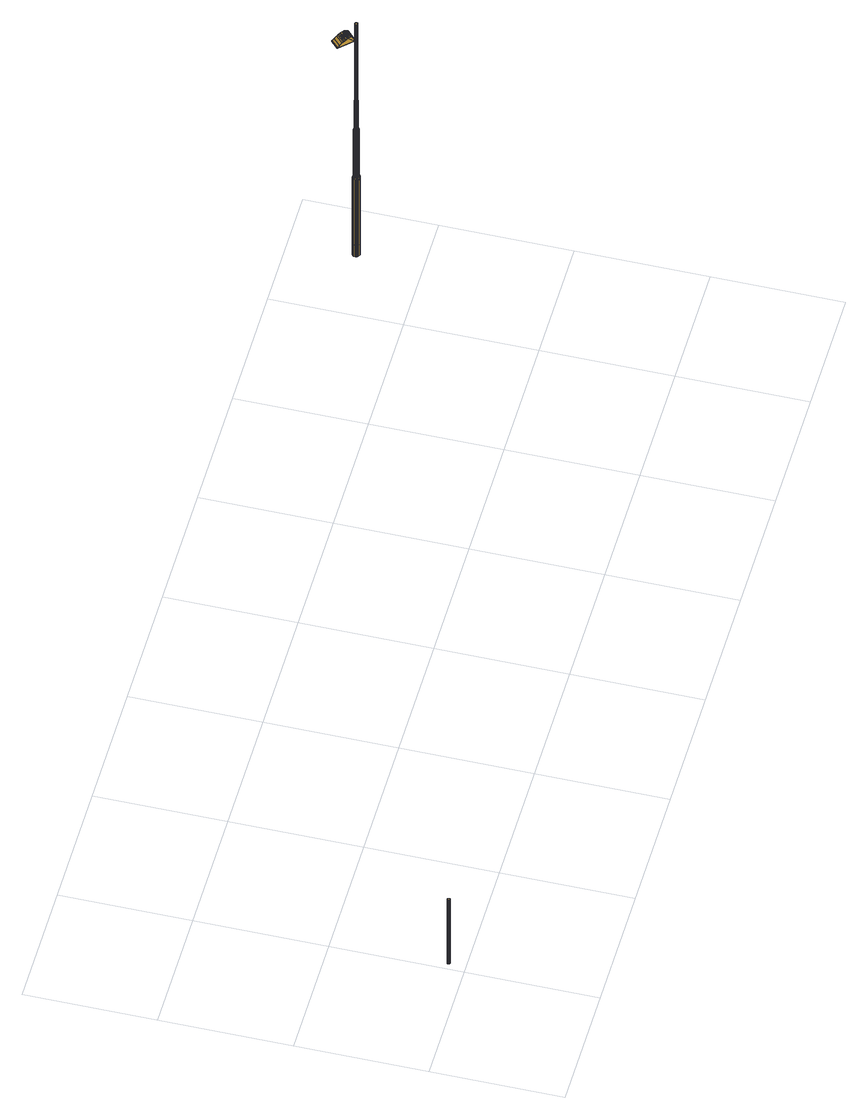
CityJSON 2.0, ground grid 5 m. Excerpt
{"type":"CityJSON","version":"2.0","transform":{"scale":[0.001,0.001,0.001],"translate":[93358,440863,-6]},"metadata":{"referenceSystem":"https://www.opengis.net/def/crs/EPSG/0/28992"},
"CityObjects":{
"cityfurniture1":{"type":"CityFurniture","attributes":{"Lichtpunttype":"Straatverlichting","Brondatum":"12-06-2019","Buurt_nummer":"62","Masttype":"TRAMMAST LPH 10M","Lamptype":"CPO-TW 140W KL.728","Buurtnaam":"Hillegersberg Noord","Nummer":"18","Uithoudertype":"UITHOUDER OV CONVERSIEMODEL","Geplaatst_op":"02-12-2010","Wijknummer":"6","Nivo":"0","Datum_laatste_mutatie":"07-06-2019","Straatnaam":"Straatweg","Thema":"Lichtmasten","Beheerobject":"71935/OVL-018","Armatuurtype":"4767 ARM SGS 453 1X CPO-TW 140W K EB OC FG EVSA VLAK GLAS LS-6","Objecthoogte":"10","Klasse":"Verbindingsweg 2-zijdig","Wijknaam":"Hillegersberg-Schiebroek"},"geometry":[{"type":"MultiSurface","lod":"2","boundaries":[[[0,1,2,3]],[[4,0,3,5]],[[6,4,5,7]],[[8,6,7,9]],[[10,8,9,11]],[[12,10,11,13]],[[14,12,13,15]],[[16,14,15,17]],[[18,16,17,19]],[[20,18,19,21]],[[22,20,21,23]],[[24,22,23,25]],[[26,24,25,27]],[[28,26,27,29]],[[30,28,29,31]],[[32,30,31,33]],[[34,32,33,35]],[[36,34,35,37]],[[38,36,37,39]],[[40,38,39,41]],[[42,40,41,43]],[[44,42,43,45]],[[46,44,45,47]],[[1,46,47,2]],[[46,1,0,4,6,8,10,12,14,16,18,20,22,24,26,28,30,32,34,36,38,40,42,44]]]}]},
"cityfurniture2":{"type":"CityFurniture","attributes":{"Lichtpunttype":"Straatverlichting","Brondatum":"12-06-2019","Buurt_nummer":"62","Masttype":"TRAMMAST LPH 10M","Lamptype":"CPO-TW 140W KL.728","Buurtnaam":"Hillegersberg Noord","Nummer":"17","Uithoudertype":"UITHOUDER OV CONVERSIEMODEL","Geplaatst_op":"02-12-2010","Wijknummer":"6","Nivo":"0","Datum_laatste_mutatie":"07-06-2019","Straatnaam":"Straatweg","Thema":"Lichtmasten","Beheerobject":"71935/OVL-017","Armatuurtype":"4767 ARM SGS 453 1X CPO-TW 140W K EB OC FG EVSA VLAK GLAS LS-6","Objecthoogte":"10","Klasse":"Verbindingsweg 2-zijdig","Wijknaam":"Hillegersberg-Schiebroek"},"geometry":[{"type":"MultiSurface","lod":"2","boundaries":[[[48,49,50,51]],[[52,53,54,55]],[[56,57,58,59]],[[60,61,49,48]],[[62,63,64,65]],[[65,64,57,56]],[[51,50,53,52]],[[59,58,61,60]],[[66,56,59,67]],[[68,48,51,69]],[[70,71,72,73]],[[74,75,76,77]],[[78,79,80,81]],[[67,59,60,82]],[[83,84,71,70]],[[77,76,85,86]],[[82,60,48,68]],[[87,88,75,74]],[[89,52,55,90]],[[91,62,65,92]],[[93,94,79,78]],[[69,51,52,89]],[[92,65,56,66]],[[81,80,63,62]],[[95,96,94,93]],[[97,98,84,83]],[[86,85,98,97]],[[90,55,88,87]],[[71,99,100,72]],[[55,54,101,88]],[[102,103,104,105]],[[106,107,103,102]],[[76,108,109,85]],[[110,111,107,106]],[[112,113,111,110]],[[114,115,113,112]],[[98,116,117,84]],[[85,109,116,98]],[[84,117,99,71]],[[118,119,96,95]],[[105,104,119,118]],[[75,120,108,76]],[[72,100,115,114]],[[88,101,120,75]],[[121,122,123,124]],[[125,126,127,128]],[[129,130,131,132]],[[133,134,135,136]],[[137,138,139,140]],[[140,139,141,142]],[[128,127,143,144]],[[145,146,126,125]],[[147,148,149,150]],[[132,131,151,152]],[[142,141,122,121]],[[153,154,146,145]],[[155,156,154,153]],[[136,135,156,155]],[[152,151,134,133]],[[157,158,130,129]],[[150,149,158,157]],[[122,159,160,123]],[[138,161,162,139]],[[163,164,165,166]],[[126,167,168,127]],[[169,170,171,172]],[[173,174,161,138]],[[135,175,176,156]],[[172,171,177,178]],[[179,180,181,182]],[[139,162,183,141]],[[141,183,159,122]],[[146,184,167,126]],[[166,165,148,147]],[[182,181,170,169]],[[134,185,175,135]],[[127,168,186,143]],[[187,188,164,163]],[[178,177,188,187]],[[156,176,189,154]],[[144,143,174,173]],[[154,189,184,146]],[[123,160,180,179]],[[190,191,192,193]],[[194,195,196,197]],[[198,199,200,201]],[[202,203,191,190]],[[201,200,195,194]],[[204,205,206,207]],[[193,192,199,198]],[[208,209,210,211]],[[211,210,205,204]],[[197,196,212,213]],[[207,206,203,202]],[[214,190,193,215]],[[140,208,211,137]],[[213,212,216,217]],[[218,194,197,219]],[[217,216,220,221]],[[222,223,224,225]],[[225,224,226,227]],[[228,229,230,231]],[[231,230,232,233]],[[233,232,234,235]],[[235,234,236,237]],[[237,236,238,239]],[[240,198,201,241]],[[227,226,209,208]],[[215,193,198,240]],[[242,207,202,243]],[[244,245,246,247]],[[221,220,245,244]],[[247,246,248,249]],[[249,248,250,251]],[[251,250,229,228]],[[239,238,252,253]],[[254,204,207,242]],[[243,202,190,214]],[[241,201,194,218]],[[253,252,223,222]],[[137,211,204,254]],[[255,237,239,256]],[[257,231,233,258]],[[259,213,217,260]],[[261,244,247,262]],[[215,145,125,214]],[[263,228,231,257]],[[258,233,235,264]],[[142,227,208,140]],[[260,217,221,265]],[[265,221,244,261]],[[266,249,251,267]],[[262,247,249,266]],[[124,222,225,121]],[[264,235,237,255]],[[219,197,213,259]],[[256,239,253,268]],[[214,125,128,243]],[[121,225,227,142]],[[268,253,222,124]],[[267,251,228,263]],[[243,128,144,242]],[[262,150,157,261]],[[258,178,187,257]],[[256,182,169,255]],[[266,147,150,262]],[[219,133,136,218]],[[265,129,132,260]],[[267,166,147,266]],[[240,153,145,215]],[[241,155,153,240]],[[268,179,182,256]],[[218,136,155,241]],[[259,152,133,219]],[[242,144,173,254]],[[261,157,129,265]],[[264,172,178,258]],[[257,187,163,263]],[[260,132,152,259]],[[254,173,138,137]],[[255,169,172,264]],[[124,123,179,268]],[[226,224,223,252,238,236,234,232,230,229,250,248,246,245,220,216,212,196,195,200,199,192,191,203,206,205,210,209]],[[164,269,270,165]],[[171,271,272,177]],[[170,273,271,171]],[[160,274,275,180]],[[149,276,277,158]],[[161,278,279,162]],[[131,280,281,151]],[[143,186,282,174]],[[181,283,273,170]],[[188,284,269,164]],[[174,282,278,161]],[[165,270,285,148]],[[159,286,274,160]],[[151,281,185,134]],[[177,272,284,188]],[[180,275,283,181]],[[130,287,280,131]],[[158,277,287,130]],[[148,285,276,149]],[[272,77,86,284]],[[271,74,77,272]],[[284,86,97,269]],[[162,279,288,183]],[[276,73,289,277]],[[270,83,70,285]],[[273,87,74,271]],[[281,290,291,185]],[[183,288,286,159]],[[175,292,293,176]],[[277,289,294,287]],[[168,295,91,186]],[[185,291,292,175]],[[269,97,83,270]],[[167,296,295,168]],[[184,297,296,167]],[[280,298,290,281]],[[285,70,73,276]],[[287,294,298,280]],[[176,293,299,189]],[[189,299,297,184]],[[283,90,87,273]],[[186,91,92,282]],[[278,66,67,279]],[[73,72,114,289]],[[294,112,110,298]],[[279,67,82,288]],[[295,81,62,91]],[[290,106,102,291]],[[274,69,89,275]],[[299,95,93,297]],[[292,105,118,293]],[[288,82,68,286]],[[298,110,106,290]],[[275,89,90,283]],[[282,92,66,278]],[[296,78,81,295]],[[297,93,78,296]],[[293,118,95,299]],[[286,68,69,274]],[[291,102,105,292]],[[289,114,112,294]],[[300,301,302,303]],[[304,305,306,307]],[[308,309,310]],[[303,302,311,312]],[[313,314,315]],[[316,317,318,319]],[[308,320,321,322]],[[323,324,325,326]],[[307,306,327,328]],[[319,318,305,304]],[[315,329,313]],[[330,331,324,323]],[[328,327,332,333]],[[334,335,336,337]],[[326,325,315,314]],[[338,339,340,341]],[[341,340,342,343]],[[343,342,335,334]],[[310,322,308]],[[337,336,301,300]],[[333,332,331,330]],[[312,311,317,316]],[[344,345,346,347]],[[348,349,345,344]],[[350,351,352]],[[351,353,352]],[[351,354,353]],[[355,356,349,348]],[[357,358,346,345,349,356,359,360,361,362,363,364],[365,366,351,350,367,368]],[[351,366,369,354]],[[354,370,353]],[[354,358,357,370]],[[370,357,364,353]],[[347,346,358,354]],[[371,359,356,355]],[[372,336,335,373]],[[374,301,336,372]],[[375,311,302,376]],[[377,317,311,375]],[[376,302,301,374]],[[378,318,317,377]],[[379,380,381,382]],[[383,384,385,310]],[[386,387,384,383]],[[388,389,390,391]],[[392,393,394,395]],[[389,392,395,390]],[[396,388,391,397]],[[263,163,166,267]],[[398,399,400,401]],[[402,403,404,405]],[[403,398,401,404]],[[406,407,408,409]],[[410,411,412,413]],[[414,406,409,415]],[[416,417,418,419]],[[420,410,413,421]],[[422,396,397,423]],[[424,425,426,427]],[[411,424,427,412]],[[428,429,430,431]],[[417,420,421,418]],[[429,414,415,430]],[[432,433,434,435]],[[407,432,435,408]],[[436,428,431,437]],[[425,438,439,426]],[[433,422,423,434]],[[440,441,442,443]],[[444,440,443,445]],[[446,444,445,447]],[[448,449,450,451]],[[452,453,454,455]],[[453,456,457,454]],[[441,452,455,442]],[[458,459,460,461]],[[462,463,464,465]],[[466,467,468,469]],[[463,470,471,464]],[[472,473,474,475]],[[459,476,477,460]],[[478,479,480,481]],[[482,483,484,485]],[[456,466,469,457]],[[486,462,465,487]],[[483,458,461,484]],[[488,478,481,489]],[[467,482,485,468]],[[479,486,487,480]],[[473,490,491,474]],[[490,488,489,491]],[[492,493,494,495]],[[496,497,498,499]],[[500,501,502,503]],[[501,492,495,502]],[[504,448,451,505]],[[493,496,499,494]],[[497,504,505,498]],[[506,507,508,509]],[[510,511,512,513]],[[514,515,516,517]],[[507,518,519,508]],[[520,521,522,523]],[[511,524,525,512]],[[399,526,527,400]],[[515,500,503,516]],[[528,520,523,529]],[[530,506,509,531]],[[521,514,517,522]],[[526,532,533,527]],[[532,530,531,533]],[[534,510,513,535]],[[518,534,535,519]],[[536,324,331,537]],[[538,325,324,536]],[[539,315,325,538]],[[321,329,315,539]],[[540,541,542,543]],[[365,544,355]],[[545,546,547]],[[352,548,549]],[[550,551,367,350]],[[551,550,541,540]],[[368,367,544]],[[350,352,549]],[[541,550,350,351]],[[347,354,369,365]],[[365,368,544]],[[355,348,344]],[[549,544,367,350]],[[365,344,347]],[[544,371,355]],[[545,547,365,368,540,543,552]],[[365,355,344]],[[553,554,387,386]],[[555,556,557,558]],[[559,339,560,561]],[[558,557,554,553]],[[561,560,556,555]],[[562,340,339,559]],[[373,335,342,563]],[[563,342,340,562]],[[564,565,566,567]],[[568,569,570,571]],[[572,573,574,575]],[[576,577,578,579]],[[580,581,582,583]],[[584,580,583,585]],[[586,587,588,589]],[[590,584,585,591]],[[573,590,591,574]],[[569,592,593,570]],[[577,564,567,578]],[[565,568,571,566]],[[594,576,579,595]],[[581,594,595,582]],[[596,586,589,597]],[[598,599,600,601]],[[602,596,597,603]],[[604,605,606,607]],[[608,609,610,611]],[[612,613,614,615]],[[605,598,601,606]],[[616,617,618,619]],[[620,602,603,621]],[[622,623,624,625]],[[623,616,619,624]],[[609,620,621,610]],[[626,608,611,627]],[[470,622,625,471]],[[613,626,627,614]],[[599,612,615,600]],[[628,629,630,631]],[[632,633,634,635]],[[636,637,638,639]],[[633,640,641,634]],[[642,643,644,645]],[[643,646,647,644]],[[648,628,631,649]],[[637,642,645,638]],[[646,650,651,647]],[[650,648,649,651]],[[652,636,639,653]],[[654,655,656,657]],[[658,654,657,659]],[[660,652,653,661]],[[640,660,661,641]],[[544,360,359,371]],[[548,362,361,549]],[[662,385,663]],[[663,385,384,664]],[[665,554,557,666]],[[313,667,662,329]],[[549,361,360,544]],[[663,667,662]],[[353,364,363,352]],[[668,669,556]],[[352,363,362,548]],[[560,339,338]],[[670,387,554,665]],[[664,384,387,670]],[[556,560,668]],[[338,668,560]],[[666,557,556,669]],[[308,671,309]],[[672,539,538,673]],[[321,539,672]],[[672,320,321]],[[537,331,332,674]],[[674,332,327,675]],[[676,306,305,677]],[[677,305,318,378]],[[675,327,306,676]],[[678,416,419,679]],[[680,681,682,683]],[[684,685,686,687]],[[688,689,690,691]],[[681,692,693,682]],[[685,680,683,686]],[[692,678,679,693]],[[694,695,696,697]],[[698,699,700,701]],[[542,702,552,543]],[[703,688,691,704]],[[705,703,704,706]],[[707,698,701,708]],[[540,368,367,551]],[[699,709,710,700]],[[711,694,697,712]],[[713,714,715,716]],[[714,707,708,715]],[[695,713,716,696]],[[709,717,718,710]],[[702,546,552]],[[717,705,706,718]],[[542,541,351,366,369,719,546,702]],[[545,552,546]],[[719,547,546]],[[547,719,365]],[[369,365,719]],[[720,562,559,721]],[[722,376,374,723]],[[724,563,562,720]],[[725,375,376,722]],[[726,377,375,725]],[[727,553,386,728]],[[729,558,553,727]],[[730,677,378,671]],[[731,676,677,730]],[[732,536,537,733]],[[734,674,675,735]],[[673,538,536,732]],[[728,386,383,736]],[[737,372,373,738]],[[723,374,372,737]],[[735,675,676,731]],[[721,559,561,739]],[[736,383,310,309]],[[739,561,555,740]],[[740,555,558,729]],[[671,378,377,726]],[[738,373,563,724]],[[733,537,674,734]],[[667,663,319]],[[319,304,307,328,333,330,323,326,314,667]],[[741,742,743,744]],[[744,743,380,379]],[[745,746,742,741]],[[382,747,748,745,741,744,379]],[[749,750,751,752]],[[753,754,755,756]],[[748,757,746,745]],[[747,758,757,748]],[[758,381,380,743,742,746,757]],[[759,760,761,762]],[[754,763,764,755]],[[382,381,758,747]],[[765,766,767,768]],[[769,749,752,770]],[[655,753,756,656]],[[766,759,762,767]],[[760,771,772,761]],[[763,765,768,764]],[[771,769,770,772]],[[310,385,662,322]],[[669,338,341,343,334,337,300,303,312,316,319,663,664,670,665,666]],[[669,668,338]],[[308,320,672]],[[672,673,732,733,734,735,731,730,671,308]],[[667,314,313]],[[739,740,729,727,728,736,309,671,726,725,722,723,737,738,724,720,721]]]}]}
},
"vertices":[
[285,695,3880],[295,703,3880],[295,703,547],[285,695,547],[277,685,3880],[277,685,547],[272,673,3880],[272,673,547],[270,660,3880],[270,660,547],[272,647,3880],[272,647,547],[277,635,3880],[277,635,547],[285,625,3880],[285,625,547],[295,617,3880],[295,617,547],[307,612,3880],[307,612,547],[320,610,3880],[320,610,547],[333,612,3880],[333,612,547],[345,617,3880],[345,617,547],[355,625,3880],[355,625,547],[363,635,3880],[363,635,547],[368,647,3880],[368,647,547],[370,660,3880],[370,660,547],[368,673,3880],[368,673,547],[363,685,3880],[363,685,547],[355,695,3880],[355,695,547],[345,703,3880],[345,703,547],[333,708,3880],[333,708,547],[320,710,3880],[320,710,547],[307,708,3880],[307,708,547],
[29790,11774,4494],[29790,11774,3894],[29782,11743,3894],[29782,11743,4494],[29780,11712,4494],[29780,11712,3894],[29785,11680,3894],[29785,11680,4494],[29856,11846,4494],[29856,11846,3894],[29829,11828,3894],[29829,11828,4494],[29807,11803,4494],[29807,11803,3894],[29916,11863,4494],[29916,11863,3894],[29885,11858,3894],[29885,11858,4494],[29856,11846,7894],[29829,11828,7894],[29790,11774,7894],[29782,11743,7894],[29963,11580,7894],[29963,11580,4494],[29992,11593,4494],[29992,11593,7894],[29815,11624,7894],[29815,11624,4494],[29840,11602,4494],[29840,11602,7894],[29979,11852,4494],[29979,11852,3894],[29948,11861,3894],[29948,11861,4494],[29807,11803,7894],[29932,11575,7894],[29932,11575,4494],[29869,11586,4494],[29869,11586,7894],[29797,11651,7894],[29797,11651,4494],[29780,11712,7894],[29785,11680,7894],[29916,11863,7894],[29885,11858,7894],[30008,11836,4494],[30008,11836,3894],[30032,11814,4494],[30032,11814,3894],[29900,11577,7894],[29900,11577,4494],[29963,11580,3894],[29992,11593,3894],[29797,11651,3894],[30068,11727,4494],[30068,11727,3894],[30062,11758,3894],[30062,11758,4494],[30066,11695,4494],[30066,11695,3894],[29840,11602,3894],[29869,11586,3894],[30057,11664,4494],[30057,11664,3894],[30041,11635,4494],[30041,11635,3894],[30019,11610,4494],[30019,11610,3894],[29900,11577,3894],[29932,11575,3894],[30051,11787,4494],[30051,11787,3894],[29815,11624,3894],[29851,11750,11894],[29851,11750,10494],[29846,11734,10494],[29846,11734,11894],[29950,11791,10494],[29963,11820,10394],[29941,11827,10394],[29933,11796,10494],[29982,11677,10494],[30010,11658,10394],[30022,11680,10394],[29991,11693,10494],[29997,11725,10494],[30030,11727,10394],[30026,11750,10394],[29994,11742,10494],[29885,11788,11894],[29885,11788,10494],[29871,11778,10494],[29871,11778,11894],[29860,11765,10494],[29860,11765,11894],[29916,11829,10394],[29917,11797,10494],[29965,11782,10494],[29985,11808,10394],[29942,11648,10494],[29951,11617,10394],[29973,11625,10394],[29957,11655,10494],[30028,11703,10394],[29996,11709,10494],[29978,11771,10494],[30003,11792,10394],[29988,11757,10494],[30017,11772,10394],[29971,11664,10494],[29993,11639,10394],[29822,11762,10394],[29816,11739,10394],[29870,11815,10394],[29851,11802,10394],[29908,11646,10494],[29904,11614,10394],[29927,11613,10394],[29925,11646,10494],[29963,11820,7994],[29941,11827,7994],[29854,11685,10494],[29827,11669,10394],[29841,11649,10394],[29864,11671,10494],[29900,11794,10494],[29892,11825,10394],[30026,11750,7994],[30017,11772,7994],[29859,11632,10394],[29877,11660,10494],[29845,11717,10494],[29814,11715,10394],[29818,11692,10394],[29848,11700,10494],[29834,11784,10394],[29985,11808,7994],[30030,11727,7994],[29916,11829,7994],[29892,11651,10494],[29881,11620,10394],[30003,11792,7994],[29942,11774,11944],[29942,11774,15944],[29954,11768,15944],[29954,11768,11944],[29976,11737,11944],[29976,11737,15944],[29978,11724,15944],[29978,11724,11944],[29964,11759,11944],[29964,11759,15944],[29972,11748,15944],[29972,11748,11944],[29930,11778,11944],[29930,11778,15944],[29905,11776,11944],[29905,11776,15944],[29918,11778,15944],[29918,11778,11944],[29883,11765,11944],[29883,11765,15944],[29894,11772,15944],[29894,11772,11944],[29977,11712,15944],[29977,11712,11944],[29950,11791,11894],[29965,11782,11894],[29974,11700,15944],[29974,11700,11944],[29994,11742,11894],[29997,11725,11894],[29967,11688,15944],[29967,11688,11944],[29864,11731,11944],[29864,11731,15944],[29868,11743,15944],[29868,11743,11944],[29874,11755,15944],[29874,11755,11944],[29911,11665,11944],[29911,11665,15944],[29899,11668,15944],[29899,11668,11944],[29887,11675,15944],[29887,11675,11944],[29878,11683,15944],[29878,11683,11944],[29870,11694,15944],[29870,11694,11944],[29866,11705,15944],[29866,11705,11944],[29978,11771,11894],[29988,11757,11894],[29917,11797,11894],[29933,11796,11894],[29959,11678,11944],[29959,11678,15944],[29948,11670,15944],[29948,11670,11944],[29937,11666,15944],[29937,11666,11944],[29923,11664,15944],[29923,11664,11944],[29863,11718,15944],[29863,11718,11944],[29900,11794,11894],[29854,11685,11894],[29848,11700,11894],[29892,11651,11894],[29877,11660,11894],[29996,11709,11894],[29991,11693,11894],[29971,11664,11894],[29957,11655,11894],[29908,11646,11894],[29864,11671,11894],[29982,11677,11894],[29942,11648,11894],[29925,11646,11894],[29845,11717,11894],[29904,11614,7994],[29927,11613,7994],[29841,11649,7994],[29859,11632,7994],[29827,11669,7994],[29816,11739,7994],[29814,11715,7994],[29973,11625,7994],[29993,11639,7994],[29870,11815,7994],[29851,11802,7994],[30022,11680,7994],[30028,11703,7994],[29892,11825,7994],[29818,11692,7994],[29881,11620,7994],[29951,11617,7994],[29822,11762,7994],[30010,11658,7994],[29834,11784,7994],[30019,11610,7894],[30066,11695,7894],[30068,11727,7894],[30062,11758,7894],[30051,11787,7894],[30041,11635,7894],[29948,11861,7894],[29979,11852,7894],[30008,11836,7894],[30057,11664,7894],[30032,11814,7894],[29533,11805,15606],[29541,11812,15611],[29522,11831,15619],[29515,11824,15613],[29423,11918,15609],[29425,11930,15615],[29396,11959,15600],[29395,11946,15595],[29907,12002,15355],[29906,12003,15366],[29905,11990,15358],[29502,11853,15624],[29495,11845,15618],[29150,12191,15355],[29162,12179,15376],[29151,12205,15370],[29473,11868,15619],[29478,11877,15625],[29452,11903,15623],[29449,11892,15617],[29444,12477,15355],[29418,12489,15355],[29905,11989,15355],[29283,12059,15507],[29279,12078,15508],[29209,12147,15436],[29217,12124,15440],[29366,11989,15581],[29367,11974,15577],[29139,12217,15355],[29310,12032,15532],[29307,12050,15534],[29336,12020,15559],[29338,12004,15556],[29561,11776,15585],[29570,11781,15589],[29557,11795,15601],[29549,11790,15596],[29585,11750,15546],[29596,11753,15548],[29589,11762,15563],[29578,11758,15560],[29580,11770,15577],[29570,11766,15573],[29422,12504,15357],[29422,12504,15350],[29408,12499,15350],[29408,12499,15357],[29436,12499,15357],[29436,12499,15350],[29586,11838,15350],[29461,11903,15350],[29604,11711,15357],[29129,12198,15357],[29129,12226,15357],[29911,12012,15357],[29911,12012,15350],[29123,12213,15350],[29129,12226,15350],[29917,11997,15350],[29911,11984,15350],[29632,11711,15350],[29618,11705,15350],[29604,11711,15350],[29129,12198,15350],[29435,12456,15350],[29172,12198,15350],[29785,12032,15350],[29724,12160,15350],[29172,12199,15350],[29123,12213,15357],[29917,11997,15357],[29830,12061,15601],[29843,12048,15589],[29814,12077,15611],[29774,12118,15624],[29795,12097,15619],[29750,12142,15625],[29725,12168,15623],[29723,12114,15461],[29508,11904,15461],[29503,11909,15477],[29718,12119,15477],[29905,11990,15361],[29625,11718,15361],[29625,11718,15358],[29898,11995,15442],[29621,11725,15442],[29545,11993,15624],[29518,12021,15616],[29512,12015,15616],[29540,11988,15624],[29490,12051,15601],[29460,12081,15583],[29455,12075,15583],[29484,12045,15601],[29571,11968,15626],[29565,11962,15626],[29694,11865,15564],[29685,11873,15578],[29680,11867,15578],[29688,11859,15564],[29709,11849,15533],[29702,11856,15549],[29697,11850,15549],[29704,11843,15533],[29664,11872,15590],[29650,11886,15602],[29645,11880,15602],[29658,11867,15590],[29559,11956,15626],[29534,11982,15624],[29528,11976,15624],[29554,11951,15626],[29674,11862,15578],[29668,11856,15578],[29623,11891,15612],[29604,11910,15620],[29598,11905,15620],[29617,11885,15612],[29583,11932,15625],[29578,11927,15625],[29595,11944,15625],[29589,11938,15625],[29507,12010,15616],[29478,12040,15601],[29473,12034,15601],[29501,12004,15616],[29690,11845,15549],[29683,11853,15564],[29677,11848,15564],[29685,11840,15549],[29634,11902,15612],[29615,11922,15620],[29609,11916,15620],[29628,11897,15612],[29698,11838,15533],[29692,11832,15533],[29449,12069,15583],[29443,12064,15583],[29717,11887,15564],[29708,11896,15578],[29703,11890,15578],[29711,11881,15564],[29725,11878,15549],[29719,11873,15549],[29732,11871,15533],[29726,11866,15533],[29513,12073,15601],[29483,12103,15583],[29477,12098,15583],[29507,12068,15601],[29698,11906,15590],[29685,11919,15602],[29679,11914,15602],[29693,11900,15590],[29668,11936,15612],[29662,11930,15612],[29553,12054,15616],[29524,12085,15601],[29518,12079,15601],[29546,12049,15616],[29673,11977,15620],[29652,12000,15625],[29646,11994,15625],[29667,11971,15620],[29649,11955,15620],[29629,11977,15625],[29623,11972,15625],[29643,11950,15620],[29628,12023,15626],[29623,12018,15626],[29756,11893,15533],[29748,11901,15549],[29742,11895,15549],[29750,11888,15533],[29495,12114,15583],[29489,12108,15583],[29721,11928,15590],[29708,11942,15602],[29702,11936,15602],[29715,11922,15590],[29606,12001,15626],[29580,12027,15624],[29574,12021,15624],[29600,11995,15626],[29692,11958,15612],[29686,11952,15612],[29731,11918,15578],[29725,11912,15578],[29740,11909,15564],[29734,11903,15564],[29638,11944,15620],[29617,11966,15625],[29612,11960,15625],[29632,11938,15620],[29594,11989,15626],[29568,12016,15624],[29562,12010,15624],[29588,11984,15626],[29673,11908,15602],[29657,11925,15612],[29651,11919,15612],[29667,11903,15602],[29541,12044,15616],[29535,12038,15616],[29626,11933,15620],[29606,11955,15625],[29600,11949,15625],[29621,11927,15620],[29529,12032,15616],[29501,12062,15601],[29496,12056,15601],[29524,12027,15616],[29697,11884,15578],[29687,11894,15590],[29681,11889,15590],[29691,11879,15578],[29582,11979,15626],[29576,11973,15626],[29714,11867,15549],[29705,11876,15564],[29700,11870,15564],[29708,11862,15549],[29472,12092,15583],[29466,12086,15583],[29675,11884,15590],[29669,11878,15590],[29721,11860,15533],[29715,11855,15533],[29645,11914,15612],[29640,11908,15612],[29662,11897,15602],[29656,11892,15602],[29557,12005,15624],[29551,11999,15624],[29554,12346,15508],[29581,12317,15534],[29485,12418,15436],[29429,12478,15370],[29719,12165,15513],[29455,11908,15513],[29299,12069,15494],[29562,12326,15494],[29911,11984,15357],[29490,12399,15420],[29222,12148,15414],[29466,12425,15390],[29618,11705,15357],[29632,11711,15357],[29581,11843,15513],[29780,12037,15513],[29527,12362,15459],[29895,11997,15469],[29619,11728,15469],[29885,12007,15514],[29609,11738,15514],[29615,11733,15493],[29891,12001,15493],[29870,12021,15548],[29603,11745,15532],[29878,12013,15532],[29862,12028,15563],[29854,12037,15577],[29651,12046,15626],[29626,12071,15624],[29620,12066,15624],[29645,12040,15626],[29598,12099,15616],[29570,12129,15601],[29564,12123,15601],[29593,12093,15616],[29778,11916,15533],[29771,11924,15549],[29765,11918,15549],[29773,11910,15533],[29695,12000,15620],[29675,12022,15625],[29669,12017,15625],[29690,11994,15620],[29744,11951,15590],[29731,11964,15602],[29725,11958,15602],[29738,11945,15590],[29754,11940,15578],[29749,11934,15578],[29559,12118,15601],[29529,12148,15583],[29524,12142,15583],[29553,12112,15601],[29763,11931,15564],[29757,11926,15564],[29541,12159,15583],[29535,12153,15583],[29714,11980,15612],[29709,11975,15612],[29587,12088,15616],[29581,12082,15616],[29752,11920,15564],[29743,11929,15578],[29737,11923,15578],[29746,11914,15564],[29614,12060,15624],[29609,12054,15624],[29767,11904,15533],[29759,11912,15549],[29754,11907,15549],[29761,11899,15533],[29684,11988,15620],[29663,12011,15625],[29657,12005,15625],[29678,11983,15620],[29733,11939,15590],[29719,11953,15602],[29713,11947,15602],[29727,11934,15590],[29547,12106,15601],[29518,12136,15583],[29512,12131,15583],[29541,12101,15601],[29640,12035,15626],[29634,12029,15626],[29603,12049,15624],[29576,12077,15616],[29570,12071,15616],[29597,12043,15624],[29703,11969,15612],[29697,11963,15612],[29582,12140,15601],[29552,12170,15583],[29546,12164,15583],[29576,12135,15601],[29790,11927,15533],[29782,11935,15549],[29776,11929,15549],[29784,11921,15533],[29742,11975,15602],[29726,11992,15612],[29720,11986,15612],[29736,11970,15602],[29774,11943,15564],[29769,11937,15564],[29707,12011,15620],[29686,12033,15625],[29681,12027,15625],[29701,12005,15620],[29662,12057,15626],[29657,12051,15626],[29610,12110,15616],[29604,12105,15616],[29637,12083,15624],[29631,12077,15624],[29755,11962,15590],[29750,11956,15590],[29793,11946,15549],[29786,11954,15564],[29780,11948,15564],[29788,11940,15549],[29801,11938,15533],[29795,11933,15533],[29766,11951,15578],[29760,11945,15578],[29626,11717,15355],[29614,11716,15366],[29613,11717,15368],[29607,11726,15471],[29603,11731,15493],[29614,11716,15355],[29593,11742,15529],[29598,11736,15513],[29609,11723,15445],[29735,12171,15617],[29455,12465,15376],[29509,12409,15440],[29610,12286,15559],[29639,12257,15581],[29669,12225,15600],[29698,12196,15615],[29639,11875,15602],[29633,11869,15602],[29671,11842,15564],[29663,11851,15578],[29657,11845,15578],[29665,11836,15564],[29687,11826,15533],[29679,11834,15549],[29673,11829,15549],[29681,11821,15533],[29535,12096,15601],[29507,12125,15583],[29501,12119,15583],[29530,12090,15601],[29652,11861,15590],[29647,11856,15590],[29736,11890,15549],[29728,11898,15564],[29722,11893,15564],[29731,11884,15549],[29680,11947,15612],[29661,11966,15620],[29656,11960,15620],[29674,11942,15612],[29263,12105,15459],[29564,12065,15616],[29558,12060,15616],[29592,12038,15624],[29586,12032,15624],[29696,11930,15602],[29691,11925,15602],[29640,11989,15625],[29634,11983,15625],[29744,11882,15533],[29738,11877,15533],[29720,11907,15578],[29710,11917,15590],[29704,11911,15590],[29714,11901,15578],[29617,12012,15626],[29611,12006,15626],[29199,12171,15386],[29866,12039,15560],[29874,12031,15546],[29802,12104,15613],[29820,12086,15606],[29858,12047,15573],[29782,12124,15618],[29759,12147,15619],[29897,12009,15471],[29900,12007,15445],[29893,12013,15493],[29710,12198,15609],[29682,12226,15595],[29573,12341,15507],[29599,12313,15532],[29626,12284,15556],[29654,12256,15577],[29906,12003,15368],[29835,12070,15596],[29848,12057,15585],[29881,12024,15530],[29888,12018,15513],[29744,12091,15468],[29529,11882,15468],[29519,11892,15457],[29734,12101,15457],[29744,12091,15486],[29529,11882,15486],[29723,12114,15493],[29734,12101,15496],[29593,12151,15601],[29563,12181,15583],[29558,12176,15583],[29587,12146,15601],[29777,11962,15578],[29767,11973,15590],[29761,11967,15590],[29771,11957,15578],[29519,11892,15496],[29508,11904,15493],[29698,12044,15625],[29674,12068,15626],[29668,12063,15626],[29692,12038,15625],[29753,11987,15602],[29748,11981,15602],[29737,12003,15612],[29718,12022,15620],[29712,12016,15620],[29731,11997,15612],[29621,12122,15616],[29615,12116,15616],[29648,12094,15624],[29643,12088,15624]
]}
